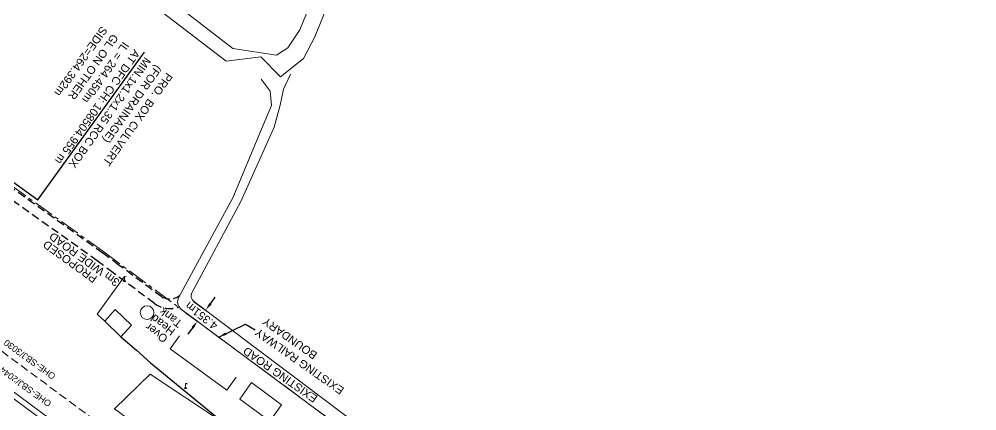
# Model space of a CAD drawing. Header units: metres. Extents: x 628572 to 650094, y 3375792 to 3391117.
# Drawn here: x 645319.8 to 645618.9, y 3379441.4 to 3379563.9 of the extents above; entities that cross this region are included whole.
import ezdxf
from ezdxf.enums import TextEntityAlignment as Align

# ---------------------------------------------------------------- set-up
doc = ezdxf.new("R2010")
doc.units = ezdxf.units.M
doc.header["$MEASUREMENT"] = 0
doc.linetypes.add('CENTER', pattern=[2, 1.25, -0.25, 0.25, -0.25])
doc.linetypes.add('DASHED', pattern=[0.75, 0.5, -0.25])
doc.layers.get('Defpoints').update_dxf_attribs({"lineweight": 0})
for name, color, linetype, lineweight in [('Compound Wall', 251, 'Continuous', 0), ('DFCC BOUNDARY', 6, 'CENTER', 0), ('Existing IR Track', 143, 'Continuous', 0), ('Existing Railway Boundary', 7, 'CENTER', 0), ('Govt buliding', 251, 'Continuous', 0), ('Lamp_Post', 7, 'Continuous', 0), ('OHE MAST', 8, 'Continuous', 0), ('Platform', 251, 'Continuous', 0), ('Residential Building Pucca', 251, 'Continuous', 0), ('Subroad Edge', 34, 'Continuous', 0), ('Tank', 7, 'Continuous', 0), ('Text', 251, 'Continuous', 0), ('TEXT MAIN LINE', 6, 'Continuous', 0), ('Water Logged Area', 5, 'Continuous', 0)]:
    doc.layers.add(name, color=color, linetype=linetype, lineweight=lineweight)
doc.layers.add('DRAIN CULVERT', color=1, linetype='Continuous')
doc.layers.add('PROPOSED ROAD', color=10, linetype='DASHED')
doc.styles.get("Standard").update_dxf_attribs({"font": 'arial.ttf'})
doc.styles.add('Style-Arial', font='arial.ttf')
doc.styles.add('Text', font='arial.ttf', dxfattribs={"height": 2})
doc.dimstyles.new('ISO-25', dxfattribs={"dimtxt": 2.5, "dimasz": 2.5, "dimexe": 1.25, "dimexo": 0.625, "dimtad": 1, "dimtxsty": 'Standard', "dimcen": 2.5, "dimadec": 0, "dimazin": 0, "dimtfac": 1, "dimtmove": 0, "dimatfit": 3, "dimfxl": 1, "dimarcsym": 0})
doc.dimstyles.get("Standard").update_dxf_attribs({"dimtxt": 2.5, "dimasz": 2.5, "dimexe": 0.18, "dimexo": 0.0625, "dimgap": 0.09, "dimtad": 0, "dimtih": 1, "dimtoh": 1, "dimdec": 3, "dimzin": 0, "dimdsep": 46, "dimtxsty": 'Standard', "dimcen": 0.09, "dimadec": 0, "dimazin": 0, "dimtfac": 1, "dimtdec": 3, "dimtofl": 0, "dimtmove": 0, "dimatfit": 3, "dimfxl": 1, "dimtolj": 1, "dimtzin": 0, "dimarcsym": 0})

# ---------------------------------------------------------------- blocks, each defined once
blk = doc.blocks.new('LP')
at = {"flags": 128}
for points in [[(0, 0), (0, 1.5)], [(0.25, 1.35), (0.44, 1.35)]]:
    blk.add_lwpolyline(points, dxfattribs=at)
for centre, radius, start, end in [((0.07, 0.99), 0.519, 57.6425, 97.3165), ((0.34, 1.33), 0.094, 11.7012, 168.0476)]:
    blk.add_arc(centre, radius, start, end)
at = {"extrusion": (0, 0, -1)}
blk.add_ellipse((0, 0.01), major_axis=(0.308, 0), ratio=0.400495, dxfattribs=at)
blk.add_ellipse((0.35, 1.36), major_axis=(0.0017, 0.0438), ratio=0.461056, start_param=1.74022, end_param=4.575836)
blk = doc.blocks.new('*D120')
at = {"layer": 'Defpoints', "color": 0, "linetype": 'Continuous', "transparency": 16777216}
for p in [(645374.24, 3379475.72), (645371.65, 3379472.22), (645375.45, 3379469.4)]:
    blk.add_point(p, dxfattribs=at)
at = {"layer": 'Subroad Edge', "color": 0, "linetype": 'Continuous', "lineweight": -2, "transparency": 16777216}
for p, q in [((645374.35, 3379475.64), (645378.14, 3379472.82)), ((645379.53, 3379474.9), (645381.02, 3379476.91)), ((645371.75, 3379472.15), (645375.55, 3379469.33)), ((645373.95, 3379467.4), (645372.46, 3379465.39))]:
    blk.add_line(p, q, dxfattribs=at)
at = {"layer": 'Subroad Edge', "color": 0, "linetype": 'Continuous', "transparency": 16777216}
for points in [[(645379.2, 3379475.15), (645379.86, 3379474.66), (645378.04, 3379472.9)], [(645373.62, 3379467.65), (645374.29, 3379467.15), (645375.45, 3379469.4)]]:
    blk.add_solid(points, dxfattribs=at)
at = {"layer": 'Subroad Edge', "color": 0, "linetype": 'Continuous', "transparency": 16777216, "insert": (645376.74, 3379471.15), "char_height": 2.5, "attachment_point": 5, "rotation": 142, "style": 'Style-Arial'}
blk.add_mtext('\\A1;4.351m', dxfattribs=at)
blk = doc.blocks.new('TerminatorOpen_0.5')
at = {"color": 0, "linetype": 'ByBlock', "lineweight": -2}
for q in [(-1, 0.25), (-1, 0), (-1, -0.25)]:
    blk.add_line((0, 0), q, dxfattribs=at)

msp = doc.modelspace()

# ---------------------------------------------------------------- linework, layer by layer
at = {"layer": 'Compound Wall', "linetype": 'Continuous', "flags": 128}
msp.add_lwpolyline([(645352.5977, 3379483.2545), (645344.0852, 3379471.6193), (645346.4796, 3379469.4409)], dxfattribs=at)
at = {"layer": 'Compound Wall', "linetype": 'Continuous', "lineweight": 30, "flags": 128}
msp.add_lwpolyline([(645351.5497, 3379464.579), (645356.4159, 3379460.3755), (645360.7726, 3379456.3824), (645382.7216, 3379438.3594), (645448.1429, 3379388.647), (645493.9009, 3379354.0999)], dxfattribs=at)
at = {"layer": 'DFCC BOUNDARY', "ltscale": 5, "flags": 128}
msp.add_lwpolyline([(645346.1837, 3379491.1213), (644839.6006, 3379853.8387)], dxfattribs=at)
at = {"layer": 'DRAIN CULVERT'}
msp.add_lwpolyline([(645289.0162, 3379486.3444), (645311.9598, 3379517.1423), (645325.6037, 3379507.3731), (645358.8952, 3379553.555)], dxfattribs=at)
at = {"layer": 'Existing IR Track', "color": 88, "linetype": 'DASHED', "ltscale": 5, "flags": 128}
for points in [[(645796.051, 3379092.334), (645786.8432, 3379099.1751), (645772.0176, 3379110.2895), (645755.282, 3379122.8364), (645738.2075, 3379137.0691), (645734.1924, 3379140.5703), (645721.7452, 3379151.4243), (645697.1925, 3379173.1916), (645694.4742, 3379175.6016), (645681.6516, 3379186.4279), (645669.0902, 3379196.3955), (645654.1938, 3379207.771), (645639.9103, 3379218.4645), (645626.5201, 3379228.4618), (645612.3837, 3379238.9665), (645598.4449, 3379249.2364), (645583.8885, 3379259.9864), (645569.9758, 3379270.333), (645555.0285, 3379281.3905), (645540.5596, 3379292.2068), (645523.285, 3379305.0208), (645499.2608, 3379322.8236), (645481.5125, 3379336.0476), (645463.1939, 3379349.6362), (645446.7866, 3379361.7906), (645431.243, 3379373.29), (645415.4871, 3379384.935), (645400.1815, 3379396.3059), (645382.885, 3379409.1295), (645367.0164, 3379420.9198), (645350.2385, 3379433.3956), (645333.9404, 3379445.4914), (645316.7979, 3379458.1929), (645300.6587, 3379470.1905), (645279.9538, 3379485.5172), (645261.7799, 3379497.9623), (645245.9712, 3379507.888), (645244.5069, 3379508.7958), (645223.0907, 3379521.8664), (645203.0084, 3379534.1113), (645195.7164, 3379538.5356), (645176.9703, 3379549.8488)], [(645772.0176, 3379110.2895), (645755.282, 3379122.8364), (645738.2075, 3379137.0691), (645734.1924, 3379140.5703), (645721.7452, 3379151.4243), (645697.1925, 3379173.1916), (645694.4742, 3379175.6016), (645681.6516, 3379186.4279), (645669.0902, 3379196.3955), (645654.1938, 3379207.771), (645639.9103, 3379218.4645), (645626.5201, 3379228.4618), (645612.3837, 3379238.9665), (645598.4449, 3379249.2364), (645583.8885, 3379259.9864), (645569.9758, 3379270.333), (645555.0285, 3379281.3905), (645540.5596, 3379292.2068), (645523.285, 3379305.0208), (645499.2608, 3379322.8236), (645481.5125, 3379336.0476), (645463.1939, 3379349.6362), (645446.7866, 3379361.7906), (645431.243, 3379373.29), (645415.4871, 3379384.935), (645400.1815, 3379396.3059), (645382.885, 3379409.1295), (645367.0164, 3379420.9198), (645350.2385, 3379433.3956), (645333.9404, 3379445.4914), (645316.7979, 3379458.1929), (645300.6587, 3379470.1905), (645279.9538, 3379485.5172), (645261.7799, 3379497.9623), (645245.9712, 3379507.888), (645244.5069, 3379508.7958), (645223.0907, 3379521.8664), (645203.0084, 3379534.1113), (645195.7164, 3379538.5356), (645176.9703, 3379549.8488)]]:
    msp.add_lwpolyline(points, dxfattribs=at)
at = {"layer": 'Existing IR Track', "flags": 128}
msp.add_lwpolyline([(645607.269, 3379232.6072), (645593.3557, 3379242.9544), (645579.0799, 3379253.5168), (645564.6012, 3379264.2813), (645550.3138, 3379274.8842), (645535.8601, 3379285.6842), (645518.6149, 3379298.4714), (645494.9441, 3379316.0056), (645476.9147, 3379329.3885), (645458.8538, 3379342.7818), (645442.0265, 3379355.3028), (645426.4994, 3379366.7375), (645410.9714, 3379378.2552), (645378.7924, 3379402.1808), (645346.2268, 3379426.3814), (645329.606, 3379438.7007), (645297.3167, 3379462.622)], dxfattribs=at)
at = {"layer": 'Existing Railway Boundary', "ltscale": 5, "flags": 128}
msp.add_lwpolyline([(645346.1837, 3379491.1213), (645351.1996, 3379487.3714), (645365.5836, 3379476.7316), (645380.7215, 3379465.4803), (645395.3747, 3379454.618), (645409.5481, 3379444.0844), (645424.8201, 3379432.7734), (645441.3456, 3379420.4783), (645457.3414, 3379408.6347), (645474.4661, 3379395.8778), (645491.6559, 3379383.0888), (645510.3298, 3379369.1853), (645527.7494, 3379356.2947), (645537.1898, 3379349.2929), (645520.1413, 3379326.1101)], dxfattribs=at)
at = {"layer": 'Govt buliding', "linetype": 'Continuous', "flags": 128}
msp.add_lwpolyline([(645354.8012, 3379468.1784), (645351.5497, 3379464.579), (645346.4796, 3379469.4409), (645349.7341, 3379473.0437), (645354.8012, 3379468.1784)], close=True, dxfattribs=at)
at = {"layer": 'Platform', "linetype": 'Continuous', "flags": 128}
msp.add_lwpolyline([(645501.7605, 3379308.8655), (645496.708, 3379301.4503), (645490.075, 3379306.3432), (645477.696, 3379315.5924), (645445.7824, 3379339.3212), (645407.2067, 3379367.9023), (645382.0595, 3379386.6145), (645299.3762, 3379447.9702), (645267.1544, 3379471.9597), (645260.7115, 3379476.6928), (645265.9886, 3379483.7588), (645272.2708, 3379479.0948), (645304.213, 3379455.4258), (645388.368, 3379392.9797), (645412.2621, 3379375.2029), (645450.5926, 3379346.7929), (645483.8658, 3379322.1325), (645501.7605, 3379308.8655)], dxfattribs=at)
at = {"layer": 'PROPOSED ROAD', "linetype": 'DASHED', "ltscale": 5}
for points in [[(645369.8971, 3379477.4273, -0.29530426), (645364.2973, 3379477.0612), (645350.9012, 3379486.9702), (645345.8926, 3379490.7148), (645040.8988, 3379709.0927)], [(645369.7145, 3379473.9234, -0.26089752), (645361.9795, 3379475.0507), (645349.111, 3379484.5629), (645344.1462, 3379488.2756), (645038.5111, 3379707.1126)]]:
    msp.add_lwpolyline(points, format="xyb", dxfattribs=at)
at = {"layer": 'Residential Building Pucca', "linetype": 'Continuous', "flags": 128}
msp.add_lwpolyline([(645387.5571, 3379451.9462), (645384.6121, 3379447.9069), (645366.9386, 3379460.7922), (645369.8836, 3379464.8315)], dxfattribs=at)
msp.add_lwpolyline([(645388.702, 3379445.0788), (645398.0884, 3379438.1685), (645401.7289, 3379443.3386), (645392.3425, 3379450.249), (645388.702, 3379445.0788)], close=True, dxfattribs=at)
at = {"layer": 'Subroad Edge', "linetype": 'Continuous', "flags": 128}
for points in [[(645446.9064, 3379660.6002), (645435.8699, 3379631.9438), (645420.226, 3379591.9661), (645407.3884, 3379560.4952), (645403.7087, 3379554.8732), (645400.1276, 3379552.6106), (645386.5591, 3379554.6489), (645260.8988, 3379651.68), (645222.9783, 3379683.7557), (645191.3823, 3379712.6869), (645161.9663, 3379740.9616), (645128.493, 3379774.1867), (645123.0518, 3379778.296), (645121.3134, 3379781.1522), (645121.5359, 3379784.299), (645123.4671, 3379786.9121), (645143.8954, 3379806.7758), (645162.0277, 3379826.0165)], [(645257.6193, 3379647.988), (645384.4723, 3379550.701), (645395.2497, 3379552.1097), (645401.4402, 3379545.774), (645408.5495, 3379551.5282), (645412.1104, 3379558.3084), (645452.5665, 3379658.7129)], [(645369.6297, 3379476.9355), (645386.5013, 3379507.9644), (645395.4898, 3379529.4193), (645398.5929, 3379536.8493), (645398.1797, 3379541.3426), (645395.3163, 3379545.0795)], [(645373.6871, 3379478.2604), (645389.0572, 3379506.8306), (645399.3917, 3379530.1157), (645401.2746, 3379536.9924), (645402.3448, 3379542.0012), (645404.5153, 3379546.7041)]]:
    msp.add_lwpolyline(points, dxfattribs=at)
for points in [[(645373.6872, 3379478.2605, 0.37029993), (645374.2448, 3379475.7157), (645539.6454, 3379351.0734, -0.41079141), (645540.053, 3379348.2913), (645522.4775, 3379324.392)], [(645520.1413, 3379326.1101), (645536.895, 3379348.892, 0.41284973), (645536.7903, 3379349.5896), (645370.4767, 3379473.0939, -0.37357239), (645369.6297, 3379476.9355)]]:
    msp.add_lwpolyline(points, format="xyb", dxfattribs=at)
at = {"layer": 'Tank', "linetype": 'Continuous'}
msp.add_circle((645359.7258, 3379472.1344), 2.1193, dxfattribs=at)
at = {"layer": 'Water Logged Area', "linetype": 'Continuous', "flags": 128}
msp.add_lwpolyline([(645349.568, 3379442.0803), (645360.6762, 3379452.8752), (645382.6267, 3379438.2494), (645491.6764, 3379352.548), (645486.7013, 3379346.4174), (645487.8464, 3379341.7861), (645486.8647, 3379340.85), (645349.568, 3379442.0803)], dxfattribs=at)
at = {"layer": 'Water Logged Area'}
for p in [(645360.676, 3379452.875), (645349.568, 3379442.08)]:
    msp.add_point(p, dxfattribs=at)

# ---------------------------------------------------------------- block references
at = {"layer": 'Lamp_Post', "linetype": 'Continuous'}
for p in [(645352.701, 3379481.921), (645371.769, 3379448.511)]:
    msp.add_blockref('LP', p, dxfattribs=at)

# ---------------------------------------------------------------- texts
at = {"layer": 'Existing Railway Boundary', "insert": (645393.0972, 3379465.3187), "char_height": 2.5, "width": 45.456033, "attachment_point": 3, "rotation": 144.877675}
msp.add_mtext('EXISTING RAILWAY BOUNDARY', dxfattribs=at)
at = {"layer": 'OHE MAST'}
for s, p in [('OHE-SBJ/3030', (645315.9023, 3379463.8777)), ('OHE-SBJ/2044', (645314.6067, 3379455.3274))]:
    msp.add_text(s, height=2, rotation=144, dxfattribs=at).set_placement(p, align=Align.RIGHT)
at = {"layer": 'PROPOSED ROAD', "color": 10, "linetype": 'Continuous', "lineweight": -3, "ltscale": 5}
for s, p in [('3m WIDE ROAD', (645330.3224, 3379497.4063)), ('PROPOSED', (645328.367, 3379494.8793))]:
    msp.add_text(s, height=2.5, rotation=144, dxfattribs=at).set_placement(p, align=Align.RIGHT)
at = {"layer": 'Subroad Edge', "linetype": 'Continuous', "insert": (645389.4033, 3379459.5456), "char_height": 2.5, "width": 45.456033, "attachment_point": 3, "rotation": 144.877675}
msp.add_mtext('EXISTING ROAD', dxfattribs=at)
at = {"layer": 'Text', "style": 'Text', "width": 1}
for s, p in [('Tank', (645370.9707, 3379469.1872)), ('Head', (645368.7366, 3379466.7188)), ('Over', (645366.4417, 3379464.4544))]:
    msp.add_text(s, height=2.5, rotation=142.637987, dxfattribs=at).set_placement(p)
at = {"layer": 'TEXT MAIN LINE', "color": 10, "insert": (645367.8884, 3379545.9134), "char_height": 2.5, "attachment_point": 1, "rotation": 234.590526, "style": 'Style-Arial'}
msp.add_mtext_dynamic_manual_height_columns('PRO.^IBOX CULVERT\\P(FOR DRAINAGE)\\PMIN.1x1.2x1.35 RCC BOX\\PAT DFC CH: {\\fArial|b0|i0|c0|p34;108504.955\\fArial|b0|i0|c0|p39;\\C256; \\fArial|b0|i0|c0|p34;\\C10;m\\P}IL = 264.450m\\PGL ON OTHER \\PSIDE={\\C1;264.392}m', width=50.622855, gutter_width=2.5, heights=[0], dxfattribs=at)

# ---------------------------------------------------------------- dimensions: what is measured, and where the dimension line sits
at = {"layer": 'Subroad Edge', "linetype": 'Continuous'}
dim = msp.add_aligned_dim(p1=(645374.2448, 3379475.7157), p2=(645371.6506, 3379472.2222), distance=4.7266, dimstyle='Standard', override={"dimexe": 0.125, "dimexo": 0.125, "dimgap": 0.125, "dimtad": 1, "dimtih": 0, "dimtoh": 0, "dimzin": 11, "dimpost": 'm', "dimtxsty": 'Style-Arial', "dimsah": 1, "dimadec": 4, "dimazin": 3, "dimtmove": 2, "dimatfit": 1, "dimldrblk": 'TerminatorOpen_0.5', "dimfrac": 2, "dimtzin": 11}, dxfattribs=at)
dim.commit()
dim.dimension.update_dxf_attribs({"geometry": '*D120', "text_midpoint": (645376.7424, 3379471.151), "text_rotation": 142})

# ---------------------------------------------------------------- leaders
at = {"layer": 'Existing Railway Boundary', "linetype": 'Continuous', "ltscale": 5}
msp.add_leader([(645382.1043, 3379464.4552), (645390.4807, 3379468.5117), (645393.4959, 3379466.6949)], dimstyle='ISO-25', override={"dimtxt": 3, "dimasz": 2.5, "dimgap": 0.625, "dimtad": 0, "dimdec": 3, "dimzin": 2, "dimtdec": 3}, dxfattribs=at)

doc.saveas('drawing.dxf')
